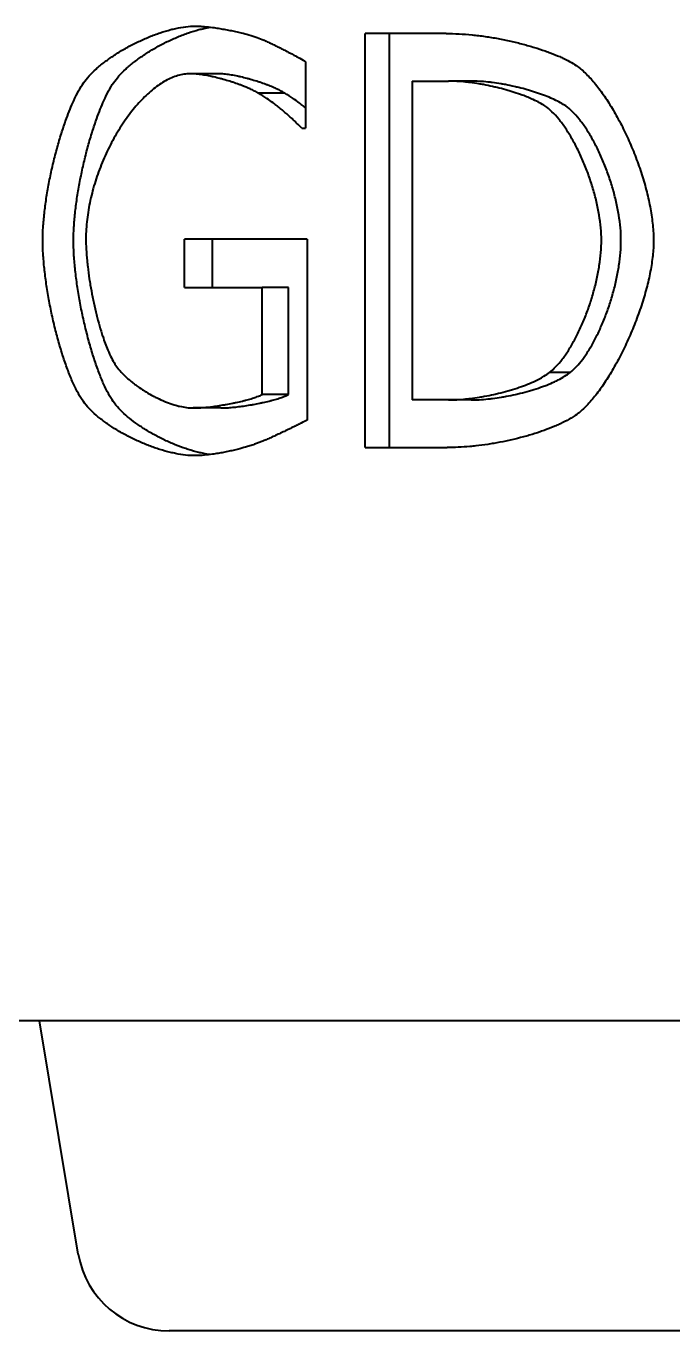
# Model space of a CAD drawing. Header units: millimetres. Extents: x 0 to 51860, y 0 to 5940.
# Drawn here: x 1362.1 to 1376.16, y 1703.01 to 1731.36 of the extents above; entities that cross this region are included whole.
import ezdxf

# ---------------------------------------------------------------- set-up
doc = ezdxf.new("R2010")
doc.units = ezdxf.units.MM
doc.header["$LTSCALE"] = 10
doc.layers.add('가시적인 것(ISO)', color=3, linetype='Continuous', lineweight=40)

msp = doc.modelspace()

# ---------------------------------------------------------------- linework, layer by layer
at = {"layer": '가시적인 것(ISO)'}
for p, q in [((1371.2319, 1731.2034), (1369.4706, 1731.2034)), ((1369.4706, 1722.2034), (1369.4706, 1731.2034)), ((1369.9992, 1722.2034), (1369.9992, 1731.2034)), ((1368.177, 1730.5907), (1368.177, 1729.1467)), ((1366.2678, 1730.3282), (1365.6634, 1730.3282)), ((1370.4934, 1730.1677), (1371.2826, 1730.1677)), ((1370.4934, 1730.1677), (1370.4934, 1723.239)), ((1371.7752, 1730.1677), (1371.2826, 1730.1677)), ((1367.7283, 1729.9052), (1367.1536, 1729.9052)), ((1368.092, 1729.1467), (1368.177, 1729.1467)), ((1368.2073, 1726.7326), (1365.5473, 1726.7326)), ((1365.5473, 1725.6823), (1365.5473, 1726.7326)), ((1366.154, 1725.6823), (1366.154, 1726.7326)), ((1368.2073, 1726.7326), (1368.2073, 1722.8014)), ((1365.5473, 1725.6823), (1367.2313, 1725.6823)), ((1367.8044, 1725.6823), (1367.2313, 1725.6823)), ((1367.2313, 1723.3557), (1367.2313, 1725.6823)), ((1367.8044, 1723.3557), (1367.8044, 1725.6823)), ((1373.9254, 1723.8371), (1373.4764, 1723.8371)), ((1367.8044, 1723.3557), (1367.2313, 1723.3557)), ((1366.3361, 1723.064), (1365.7332, 1723.064)), ((1371.2826, 1723.239), (1370.4934, 1723.239)), ((1371.7752, 1723.239), (1371.2826, 1723.239)), ((1369.4706, 1722.2034), (1371.2509, 1722.2034)), ((1426.3598, 1709.7463), (1351.5085, 1709.7463)), ((1363.2362, 1704.6775), (1362.3914, 1709.7463)), ((1393.0565, 1703.0063), (1365.209, 1703.0063))]:
    msp.add_line(p, q, dxfattribs=at)
msp.add_arc((1365.209, 1705.0063), 2, 189.46232, 270, dxfattribs=at)
for points, knots in [([(1363.3528, 1730.1313), (1363.3874, 1730.1805), (1363.4276, 1730.2301), (1363.4728, 1730.2796), (1363.518, 1730.3292), (1363.568, 1730.3786), (1363.6223, 1730.4277), (1363.6494, 1730.4522), (1363.6776, 1730.4766), (1363.7067, 1730.5009), (1363.765, 1730.5494), (1363.8272, 1730.5972), (1363.8924, 1730.644), (1363.9251, 1730.6674), (1363.9585, 1730.6906), (1363.9926, 1730.7134), (1364.0608, 1730.759), (1364.1317, 1730.8034), (1364.2047, 1730.8462), (1364.2412, 1730.8676), (1364.2782, 1730.8885), (1364.3157, 1730.909), (1364.3905, 1730.95), (1364.467, 1730.9892), (1364.5444, 1731.0261), (1364.5831, 1731.0445), (1364.6221, 1731.0624), (1364.6611, 1731.0797), (1364.7392, 1731.1142), (1364.8179, 1731.1463), (1364.8963, 1731.1756), (1364.9355, 1731.1902), (1364.9746, 1731.2041), (1365.0136, 1731.2172), (1365.0915, 1731.2435), (1365.1688, 1731.2668), (1365.2447, 1731.2865), (1365.2826, 1731.2964), (1365.3202, 1731.3054), (1365.3573, 1731.3136), (1365.4315, 1731.3298), (1365.5039, 1731.3424), (1365.5736, 1731.3509), (1365.6433, 1731.3594), (1365.7103, 1731.3638), (1365.7739, 1731.3638)], [0, 0, 0, 0, 0.0833333, 0.0833333, 0.0833333, 0.1666667, 0.1666667, 0.1666667, 0.2083333, 0.2083333, 0.2083333, 0.2916667, 0.2916667, 0.2916667, 0.3333333, 0.3333333, 0.3333333, 0.4166667, 0.4166667, 0.4166667, 0.4583333, 0.4583333, 0.4583333, 0.5416667, 0.5416667, 0.5416667, 0.5833333, 0.5833333, 0.5833333, 0.6666667, 0.6666667, 0.6666667, 0.7083333, 0.7083333, 0.7083333, 0.7916667, 0.7916667, 0.7916667, 0.8333333, 0.8333333, 0.8333333, 0.9166667, 0.9166667, 0.9166667, 1, 1, 1, 1]), ([(1364.0031, 1730.1313), (1364.037, 1730.1805), (1364.0765, 1730.2301), (1364.165, 1730.3292), (1364.2141, 1730.3786), (1364.2938, 1730.4522), (1364.3215, 1730.4766), (1364.4072, 1730.5494), (1364.4681, 1730.5972), (1364.564, 1730.6674), (1364.5967, 1730.6906), (1364.697, 1730.759), (1364.7666, 1730.8034), (1364.8739, 1730.8676), (1364.9102, 1730.8885), (1365.0202, 1730.95), (1365.0952, 1730.9892), (1365.209, 1731.0445), (1365.2471, 1731.0624), (1365.362, 1731.1142), (1365.4391, 1731.1463), (1365.5543, 1731.1902), (1365.5927, 1731.2041), (1365.7073, 1731.2435), (1365.783, 1731.2668), (1365.8946, 1731.2964), (1365.9314, 1731.3054), (1366.0146, 1731.324), (1366.0607, 1731.3329), (1366.1058, 1731.3403)], [0, 0, 0, 0, 0.08333333, 0.08333333, 0.16666667, 0.16666667, 0.20833333, 0.20833333, 0.29166667, 0.29166667, 0.33333333, 0.33333333, 0.41666667, 0.41666667, 0.45833333, 0.45833333, 0.54166667, 0.54166667, 0.58333333, 0.58333333, 0.66666667, 0.66666667, 0.70833333, 0.70833333, 0.79166667, 0.79166667, 0.83333333, 0.83333333, 0.88700651, 0.88700651, 0.88700651, 0.88700651]), ([(1365.7739, 1731.3638), (1365.8045, 1731.3638), (1365.8371, 1731.3629), (1365.8715, 1731.3612), (1365.9059, 1731.3594), (1365.942, 1731.3569), (1365.9794, 1731.3536), (1366.0356, 1731.3486), (1366.0948, 1731.342), (1366.1557, 1731.334), (1366.176, 1731.3313), (1366.1965, 1731.3285), (1366.2172, 1731.3255), (1366.2585, 1731.3195), (1366.3004, 1731.313), (1366.3425, 1731.306), (1366.3636, 1731.3025), (1366.3847, 1731.2989), (1366.4058, 1731.2951), (1366.448, 1731.2877), (1366.4903, 1731.2798), (1366.5321, 1731.2715), (1366.5531, 1731.2673), (1366.5739, 1731.2631), (1366.5946, 1731.2588), (1366.636, 1731.2501), (1366.6768, 1731.2412), (1366.7167, 1731.232), (1366.7366, 1731.2274), (1366.7563, 1731.2228), (1366.7757, 1731.2181), (1366.834, 1731.204), (1366.8896, 1731.1894), (1366.9413, 1731.1748), (1367.0102, 1731.1552), (1367.0721, 1731.1353), (1367.1238, 1731.1159)], [0, 0, 0, 0, 0.0833333, 0.0833333, 0.0833333, 0.1666667, 0.1666667, 0.1666667, 0.2916667, 0.2916667, 0.2916667, 0.3333333, 0.3333333, 0.3333333, 0.4166667, 0.4166667, 0.4166667, 0.4583333, 0.4583333, 0.4583333, 0.5416667, 0.5416667, 0.5416667, 0.5833333, 0.5833333, 0.5833333, 0.6666667, 0.6666667, 0.6666667, 0.7083333, 0.7083333, 0.7083333, 0.8333333, 0.8333333, 0.8333333, 1, 1, 1, 1]), ([(1367.1238, 1731.1159), (1367.1656, 1731.1013), (1367.2173, 1731.0802), (1367.2755, 1731.0547), (1367.29, 1731.0483), (1367.305, 1731.0416), (1367.3203, 1731.0347), (1367.3508, 1731.0209), (1367.3828, 1731.0061), (1367.4157, 1730.9906), (1367.4322, 1730.9828), (1367.4488, 1730.9749), (1367.4657, 1730.9668), (1367.4994, 1730.9505), (1367.5339, 1730.9337), (1367.5685, 1730.9166), (1367.5859, 1730.908), (1367.6033, 1730.8993), (1367.6207, 1730.8906), (1367.6555, 1730.8731), (1367.6904, 1730.8554), (1367.7248, 1730.8378), (1367.742, 1730.8289), (1367.7592, 1730.8201), (1367.7761, 1730.8113), (1367.81, 1730.7937), (1367.8432, 1730.7763), (1367.8753, 1730.7593), (1367.8914, 1730.7508), (1367.9071, 1730.7424), (1367.9226, 1730.7341), (1367.9689, 1730.7093), (1368.0121, 1730.6857), (1368.0508, 1730.6641), (1368.1023, 1730.6353), (1368.1456, 1730.6102), (1368.177, 1730.5907)], [0, 0, 0, 0, 0.1666667, 0.1666667, 0.1666667, 0.2083333, 0.2083333, 0.2083333, 0.2916667, 0.2916667, 0.2916667, 0.3333333, 0.3333333, 0.3333333, 0.4166667, 0.4166667, 0.4166667, 0.4583333, 0.4583333, 0.4583333, 0.5416667, 0.5416667, 0.5416667, 0.5833333, 0.5833333, 0.5833333, 0.6666667, 0.6666667, 0.6666667, 0.7083333, 0.7083333, 0.7083333, 0.8333333, 0.8333333, 0.8333333, 1, 1, 1, 1]), ([(1371.2319, 1731.2034), (1371.3239, 1731.2034), (1371.417, 1731.2008), (1371.5109, 1731.1957), (1371.6048, 1731.1907), (1371.6993, 1731.1833), (1371.794, 1731.1737), (1371.8413, 1731.169), (1371.8886, 1731.1636), (1371.9359, 1731.1578), (1372.0306, 1731.1462), (1372.125, 1731.1325), (1372.2187, 1731.1171), (1372.2655, 1731.1094), (1372.3122, 1731.1012), (1372.3586, 1731.0926), (1372.4514, 1731.0755), (1372.5432, 1731.0567), (1372.6333, 1731.0365), (1372.6784, 1731.0263), (1372.7231, 1731.0159), (1372.7672, 1731.0051), (1372.8556, 1730.9835), (1372.9421, 1730.9607), (1373.0261, 1730.9368), (1373.0681, 1730.9248), (1373.1094, 1730.9126), (1373.1501, 1730.9002), (1373.2314, 1730.8753), (1373.3099, 1730.8495), (1373.385, 1730.823), (1373.4226, 1730.8098), (1373.4593, 1730.7964), (1373.495, 1730.7829), (1373.5666, 1730.7558), (1373.6345, 1730.7281), (1373.698, 1730.7002), (1373.7298, 1730.6862), (1373.7605, 1730.6722), (1373.79, 1730.6581), (1373.8491, 1730.6299), (1373.9036, 1730.6015), (1373.9529, 1730.5732), (1374.0022, 1730.5449), (1374.0463, 1730.5166), (1374.0846, 1730.4886)], [0, 0, 0, 0, 0.0833333, 0.0833333, 0.0833333, 0.1666667, 0.1666667, 0.1666667, 0.2083333, 0.2083333, 0.2083333, 0.2916667, 0.2916667, 0.2916667, 0.3333333, 0.3333333, 0.3333333, 0.4166667, 0.4166667, 0.4166667, 0.4583333, 0.4583333, 0.4583333, 0.5416667, 0.5416667, 0.5416667, 0.5833333, 0.5833333, 0.5833333, 0.6666667, 0.6666667, 0.6666667, 0.7083333, 0.7083333, 0.7083333, 0.7916667, 0.7916667, 0.7916667, 0.8333333, 0.8333333, 0.8333333, 0.9166667, 0.9166667, 0.9166667, 1, 1, 1, 1]), ([(1374.0846, 1730.4886), (1374.1496, 1730.4406), (1374.2153, 1730.3834), (1374.281, 1730.318), (1374.3468, 1730.2527), (1374.4126, 1730.1793), (1374.478, 1730.0988), (1374.5106, 1730.0586), (1374.5432, 1730.0166), (1374.5756, 1729.973), (1374.6403, 1729.8859), (1374.7043, 1729.7923), (1374.767, 1729.6933), (1374.7983, 1729.6438), (1374.8293, 1729.593), (1374.8599, 1729.541), (1374.9212, 1729.437), (1374.9808, 1729.3283), (1375.0384, 1729.2158), (1375.0671, 1729.1596), (1375.0953, 1729.1025), (1375.123, 1729.0445), (1375.1782, 1728.9287), (1375.231, 1728.8098), (1375.2809, 1728.6888), (1375.3058, 1728.6283), (1375.33, 1728.5674), (1375.3533, 1728.506), (1375.4, 1728.3834), (1375.4435, 1728.2592), (1375.4831, 1728.1348), (1375.5029, 1728.0725), (1375.5218, 1728.0102), (1375.5396, 1727.948), (1375.5753, 1727.8234), (1375.6068, 1727.6991), (1375.6337, 1727.5762), (1375.6471, 1727.5147), (1375.6594, 1727.4535), (1375.6704, 1727.3928), (1375.6925, 1727.2715), (1375.7096, 1727.152), (1375.7211, 1727.0355), (1375.7327, 1726.919), (1375.7388, 1726.8055), (1375.7388, 1726.6961)], [0, 0, 0, 0, 0.0833333, 0.0833333, 0.0833333, 0.1666667, 0.1666667, 0.1666667, 0.2083333, 0.2083333, 0.2083333, 0.2916667, 0.2916667, 0.2916667, 0.3333333, 0.3333333, 0.3333333, 0.4166667, 0.4166667, 0.4166667, 0.4583333, 0.4583333, 0.4583333, 0.5416667, 0.5416667, 0.5416667, 0.5833333, 0.5833333, 0.5833333, 0.6666667, 0.6666667, 0.6666667, 0.7083333, 0.7083333, 0.7083333, 0.7916667, 0.7916667, 0.7916667, 0.8333333, 0.8333333, 0.8333333, 0.9166667, 0.9166667, 0.9166667, 1, 1, 1, 1]), ([(1362.4643, 1726.7107), (1362.4643, 1726.8012), (1362.4707, 1726.9912), (1362.493, 1727.2456), (1362.5251, 1727.5089), (1362.5582, 1727.7253), (1362.6078, 1727.999), (1362.6537, 1728.2191), (1362.7177, 1728.4918), (1362.7738, 1728.7065), (1362.8492, 1728.9669), (1362.9131, 1729.1672), (1363.0133, 1729.4512), (1363.1534, 1729.7966), (1363.2807, 1730.0292), (1363.3528, 1730.1313)], [0, 0, 0, 0, 0.0833333, 0.1666667, 0.2083333, 0.2916667, 0.3333333, 0.4166667, 0.4583333, 0.5416667, 0.5833333, 0.6666667, 0.7083333, 0.8333333, 1, 1, 1, 1]), ([(1363.1323, 1726.7107), (1363.1323, 1726.8012), (1363.1354, 1726.8962), (1363.1414, 1726.9946), (1363.1473, 1727.0929), (1363.1561, 1727.1947), (1363.1674, 1727.2988), (1363.173, 1727.3509), (1363.1793, 1727.4036), (1363.1862, 1727.4567), (1363.2, 1727.563), (1363.2162, 1727.6712), (1363.2346, 1727.7802), (1363.2438, 1727.8348), (1363.2535, 1727.8895), (1363.2638, 1727.9443), (1363.2842, 1728.054), (1363.3067, 1728.164), (1363.3309, 1728.2735), (1363.343, 1728.3282), (1363.3556, 1728.3827), (1363.3685, 1728.437), (1363.3944, 1728.5455), (1363.4219, 1728.6528), (1363.4508, 1728.7581), (1363.4652, 1728.8107), (1363.48, 1728.8628), (1363.495, 1728.9142), (1363.5252, 1729.017), (1363.5565, 1729.1171), (1363.5888, 1729.2136), (1363.6049, 1729.2619), (1363.6213, 1729.3092), (1363.6378, 1729.3555), (1363.6875, 1729.4944), (1363.739, 1729.6239), (1363.7914, 1729.7406), (1363.8612, 1729.8963), (1363.9325, 1730.0292), (1364.0031, 1730.1313)], [0, 0, 0, 0, 0.0833333, 0.0833333, 0.0833333, 0.1666667, 0.1666667, 0.1666667, 0.2083333, 0.2083333, 0.2083333, 0.2916667, 0.2916667, 0.2916667, 0.3333333, 0.3333333, 0.3333333, 0.4166667, 0.4166667, 0.4166667, 0.4583333, 0.4583333, 0.4583333, 0.5416667, 0.5416667, 0.5416667, 0.5833333, 0.5833333, 0.5833333, 0.6666667, 0.6666667, 0.6666667, 0.7083333, 0.7083333, 0.7083333, 0.8333333, 0.8333333, 0.8333333, 1, 1, 1, 1]), ([(1365.6634, 1730.3282), (1365.6203, 1730.3282), (1365.5768, 1730.3248), (1365.5331, 1730.3182), (1365.4894, 1730.3115), (1365.4454, 1730.3017), (1365.4013, 1730.2888), (1365.313, 1730.263), (1365.2242, 1730.2249), (1365.1356, 1730.1759), (1365.0914, 1730.1514), (1365.0472, 1730.1241), (1365.0032, 1730.0943), (1364.9151, 1730.0347), (1364.8278, 1729.9648), (1364.7421, 1729.886), (1364.6993, 1729.8466), (1364.6568, 1729.8049), (1364.6149, 1729.7612), (1364.531, 1729.6737), (1364.4491, 1729.578), (1364.37, 1729.4753), (1364.3305, 1729.4239), (1364.2917, 1729.3708), (1364.2537, 1729.3162), (1364.1776, 1729.2068), (1364.1049, 1729.0912), (1364.0361, 1728.9705), (1364.0018, 1728.9102), (1363.9684, 1728.8486), (1363.9362, 1728.786), (1363.8717, 1728.6607), (1363.8117, 1728.531), (1363.757, 1728.3984), (1363.7296, 1728.3321), (1363.7035, 1728.265), (1363.6789, 1728.1974), (1363.6296, 1728.0621), (1363.5859, 1727.9244), (1363.5486, 1727.7857), (1363.53, 1727.7164), (1363.513, 1727.6468), (1363.4977, 1727.5771), (1363.4671, 1727.4378), (1363.4434, 1727.298), (1363.4272, 1727.1593), (1363.4111, 1727.0205), (1363.4027, 1726.8827), (1363.4027, 1726.7471)], [0, 0, 0, 0, 0.0416667, 0.0416667, 0.0416667, 0.0833333, 0.0833333, 0.0833333, 0.1666667, 0.1666667, 0.1666667, 0.2083333, 0.2083333, 0.2083333, 0.2916667, 0.2916667, 0.2916667, 0.3333333, 0.3333333, 0.3333333, 0.4166667, 0.4166667, 0.4166667, 0.4583333, 0.4583333, 0.4583333, 0.5416667, 0.5416667, 0.5416667, 0.5833333, 0.5833333, 0.5833333, 0.6666667, 0.6666667, 0.6666667, 0.7083333, 0.7083333, 0.7083333, 0.7916667, 0.7916667, 0.7916667, 0.8333333, 0.8333333, 0.8333333, 0.9166667, 0.9166667, 0.9166667, 1, 1, 1, 1]), ([(1367.1536, 1729.9052), (1367.1288, 1729.9204), (1367.1006, 1729.936), (1367.0697, 1729.9518), (1367.0388, 1729.9676), (1367.0051, 1729.9837), (1366.9691, 1729.9998), (1366.9151, 1730.024), (1366.8559, 1730.0483), (1366.7931, 1730.0722), (1366.7722, 1730.0801), (1366.7509, 1730.088), (1366.7292, 1730.0959), (1366.6859, 1730.1115), (1366.6412, 1730.1269), (1366.5956, 1730.1418), (1366.5728, 1730.1493), (1366.5498, 1730.1566), (1366.5266, 1730.1639), (1366.4802, 1730.1783), (1366.4331, 1730.1921), (1366.3859, 1730.2053), (1366.3623, 1730.2119), (1366.3386, 1730.2183), (1366.315, 1730.2245), (1366.2676, 1730.2368), (1366.2203, 1730.2484), (1366.1735, 1730.259), (1366.1501, 1730.2643), (1366.1268, 1730.2694), (1366.1037, 1730.2742), (1366.0575, 1730.2838), (1366.0119, 1730.2923), (1365.9676, 1730.2995), (1365.9454, 1730.3032), (1365.9235, 1730.3065), (1365.9019, 1730.3095), (1365.8588, 1730.3155), (1365.8171, 1730.3202), (1365.7772, 1730.3233), (1365.7373, 1730.3265), (1365.6992, 1730.3282), (1365.6634, 1730.3282)], [0, 0, 0, 0, 0.0833333, 0.0833333, 0.0833333, 0.1666667, 0.1666667, 0.1666667, 0.2916667, 0.2916667, 0.2916667, 0.3333333, 0.3333333, 0.3333333, 0.4166667, 0.4166667, 0.4166667, 0.4583333, 0.4583333, 0.4583333, 0.5416667, 0.5416667, 0.5416667, 0.5833333, 0.5833333, 0.5833333, 0.6666667, 0.6666667, 0.6666667, 0.7083333, 0.7083333, 0.7083333, 0.7916667, 0.7916667, 0.7916667, 0.8333333, 0.8333333, 0.8333333, 0.9166667, 0.9166667, 0.9166667, 1, 1, 1, 1]), ([(1367.7283, 1729.9052), (1367.704, 1729.9204), (1367.6764, 1729.936), (1367.6158, 1729.9676), (1367.5828, 1729.9837), (1367.5299, 1730.0079), (1367.5117, 1730.0159), (1367.4555, 1730.0402), (1367.4161, 1730.0563), (1367.3545, 1730.0801), (1367.3336, 1730.088), (1367.2699, 1730.1115), (1367.2261, 1730.1269), (1367.159, 1730.1493), (1367.1365, 1730.1566), (1367.0683, 1730.1783), (1367.0222, 1730.1921), (1366.9527, 1730.2119), (1366.9295, 1730.2183), (1366.86, 1730.2368), (1366.8136, 1730.2484), (1366.7448, 1730.2643), (1366.7219, 1730.2694), (1366.654, 1730.2838), (1366.6094, 1730.2923), (1366.5441, 1730.3032), (1366.5227, 1730.3065), (1366.4593, 1730.3155), (1366.4184, 1730.3202), (1366.3402, 1730.3265), (1366.3029, 1730.3282), (1366.2678, 1730.3282)], [0, 0, 0, 0, 0.0833333, 0.0833333, 0.1666667, 0.1666667, 0.2083333, 0.2083333, 0.2916667, 0.2916667, 0.3333333, 0.3333333, 0.4166667, 0.4166667, 0.4583333, 0.4583333, 0.5416667, 0.5416667, 0.5833333, 0.5833333, 0.6666667, 0.6666667, 0.7083333, 0.7083333, 0.7916667, 0.7916667, 0.8333333, 0.8333333, 0.9166667, 0.9166667, 1, 1, 1, 1]), ([(1373.3787, 1729.628), (1373.3429, 1729.6517), (1373.3034, 1729.6752), (1373.2606, 1729.6984), (1373.2178, 1729.7216), (1373.1717, 1729.7444), (1373.1229, 1729.7668), (1373.0496, 1729.8003), (1372.9701, 1729.8328), (1372.8858, 1729.8639), (1372.8577, 1729.8742), (1372.8291, 1729.8844), (1372.8001, 1729.8944), (1372.7419, 1729.9144), (1372.6819, 1729.9336), (1372.6205, 1729.952), (1372.5898, 1729.9612), (1372.5588, 1729.9702), (1372.5275, 1729.979), (1372.4648, 1729.9965), (1372.401, 1730.0131), (1372.3364, 1730.0286), (1372.3042, 1730.0364), (1372.2717, 1730.0439), (1372.2391, 1730.0511), (1372.174, 1730.0656), (1372.1084, 1730.0789), (1372.0428, 1730.091), (1372.01, 1730.0971), (1371.9772, 1730.1028), (1371.9444, 1730.1082), (1371.8789, 1730.119), (1371.8135, 1730.1285), (1371.7488, 1730.1365), (1371.7165, 1730.1406), (1371.6843, 1730.1442), (1371.6523, 1730.1475), (1371.5884, 1730.1541), (1371.5253, 1730.1591), (1371.4636, 1730.1625), (1371.4018, 1730.166), (1371.3413, 1730.1677), (1371.2826, 1730.1677)], [0, 0, 0, 0, 0.0833333, 0.0833333, 0.0833333, 0.1666667, 0.1666667, 0.1666667, 0.2916667, 0.2916667, 0.2916667, 0.3333333, 0.3333333, 0.3333333, 0.4166667, 0.4166667, 0.4166667, 0.4583333, 0.4583333, 0.4583333, 0.5416667, 0.5416667, 0.5416667, 0.5833333, 0.5833333, 0.5833333, 0.6666667, 0.6666667, 0.6666667, 0.7083333, 0.7083333, 0.7083333, 0.7916667, 0.7916667, 0.7916667, 0.8333333, 0.8333333, 0.8333333, 0.9166667, 0.9166667, 0.9166667, 1, 1, 1, 1]), ([(1373.8296, 1729.628), (1373.7945, 1729.6517), (1373.717, 1729.6987), (1373.6042, 1729.7558), (1373.4811, 1729.8112), (1373.3751, 1729.8538), (1373.2349, 1729.9047), (1373.1173, 1729.9432), (1372.9651, 1729.9882), (1372.84, 1730.0214), (1372.681, 1730.0589), (1372.5524, 1730.0856), (1372.3916, 1730.1143), (1372.2635, 1730.1332), (1372.1058, 1730.1515), (1371.9513, 1730.1642), (1371.8328, 1730.1677), (1371.7752, 1730.1677)], [0, 0, 0, 0, 0.0833333, 0.1666667, 0.2083333, 0.2916667, 0.3333333, 0.4166667, 0.4583333, 0.5416667, 0.5833333, 0.6666667, 0.7083333, 0.7916667, 0.8333333, 0.9166667, 1, 1, 1, 1]), ([(1368.092, 1729.1467), (1368.0607, 1729.1795), (1368.0237, 1729.2168), (1367.9821, 1729.257), (1367.9717, 1729.2671), (1367.961, 1729.2774), (1367.9501, 1729.2878), (1367.9281, 1729.3086), (1367.9052, 1729.3301), (1367.8812, 1729.3521), (1367.8693, 1729.3631), (1367.8571, 1729.3742), (1367.8447, 1729.3854), (1367.8198, 1729.4079), (1367.7942, 1729.4307), (1367.7677, 1729.4537), (1367.7545, 1729.4652), (1367.7412, 1729.4768), (1367.7276, 1729.4883), (1367.7005, 1729.5115), (1367.6727, 1729.5348), (1367.6445, 1729.558), (1367.6303, 1729.5697), (1367.616, 1729.5813), (1367.6017, 1729.5928), (1367.5729, 1729.6159), (1367.5437, 1729.6389), (1367.5142, 1729.6615), (1367.4994, 1729.6728), (1367.4846, 1729.6841), (1367.4697, 1729.6952), (1367.425, 1729.7285), (1367.3797, 1729.7609), (1367.3344, 1729.7917), (1367.2739, 1729.8328), (1367.2133, 1729.8711), (1367.1536, 1729.9052)], [0, 0, 0, 0, 0.1666667, 0.1666667, 0.1666667, 0.2083333, 0.2083333, 0.2083333, 0.2916667, 0.2916667, 0.2916667, 0.3333333, 0.3333333, 0.3333333, 0.4166667, 0.4166667, 0.4166667, 0.4583333, 0.4583333, 0.4583333, 0.5416667, 0.5416667, 0.5416667, 0.5833333, 0.5833333, 0.5833333, 0.6666667, 0.6666667, 0.6666667, 0.7083333, 0.7083333, 0.7083333, 0.8333333, 0.8333333, 0.8333333, 1, 1, 1, 1]), ([(1368.177, 1729.585), (1368.1738, 1729.5876), (1368.1706, 1729.5902), (1368.1675, 1729.5928), (1368.1393, 1729.6159), (1368.1106, 1729.6389), (1368.0817, 1729.6615), (1368.0672, 1729.6728), (1368.0527, 1729.6841), (1368.0381, 1729.6952), (1367.9943, 1729.7285), (1367.9499, 1729.7609), (1367.9055, 1729.7917), (1367.8462, 1729.8328), (1367.7868, 1729.8711), (1367.7283, 1729.9052)], [0.57396311, 0.57396311, 0.57396311, 0.57396311, 0.58333333, 0.58333333, 0.58333333, 0.66666667, 0.66666667, 0.66666667, 0.70833333, 0.70833333, 0.70833333, 0.83333333, 0.83333333, 0.83333333, 1, 1, 1, 1]), ([(1374.6043, 1726.7107), (1374.6043, 1726.797), (1374.6, 1726.8863), (1374.5917, 1726.9777), (1374.5835, 1727.0691), (1374.5713, 1727.1627), (1374.5555, 1727.2575), (1374.5476, 1727.3049), (1374.5389, 1727.3527), (1374.5292, 1727.4006), (1374.51, 1727.4965), (1374.4873, 1727.5932), (1374.4617, 1727.69), (1374.4489, 1727.7383), (1374.4353, 1727.7867), (1374.421, 1727.8349), (1374.3924, 1727.9314), (1374.3609, 1728.0275), (1374.327, 1728.1223), (1374.3101, 1728.1697), (1374.2925, 1728.2167), (1374.2744, 1728.2633), (1374.2381, 1728.3566), (1374.1996, 1728.4481), (1374.1591, 1728.5371), (1374.1389, 1728.5816), (1374.1182, 1728.6254), (1374.097, 1728.6685), (1374.0547, 1728.7546), (1374.0107, 1728.8378), (1373.9653, 1728.9171), (1373.9426, 1728.9567), (1373.9196, 1728.9954), (1373.8963, 1729.033), (1373.8496, 1729.1082), (1373.8018, 1729.1791), (1373.7532, 1729.2448), (1373.7288, 1729.2777), (1373.7043, 1729.3093), (1373.6796, 1729.3395), (1373.6303, 1729.3999), (1373.5803, 1729.4547), (1373.53, 1729.5031), (1373.4797, 1729.5514), (1373.4292, 1729.5934), (1373.3787, 1729.628)], [0, 0, 0, 0, 0.0833333, 0.0833333, 0.0833333, 0.1666667, 0.1666667, 0.1666667, 0.2083333, 0.2083333, 0.2083333, 0.2916667, 0.2916667, 0.2916667, 0.3333333, 0.3333333, 0.3333333, 0.4166667, 0.4166667, 0.4166667, 0.4583333, 0.4583333, 0.4583333, 0.5416667, 0.5416667, 0.5416667, 0.5833333, 0.5833333, 0.5833333, 0.6666667, 0.6666667, 0.6666667, 0.7083333, 0.7083333, 0.7083333, 0.7916667, 0.7916667, 0.7916667, 0.8333333, 0.8333333, 0.8333333, 0.9166667, 0.9166667, 0.9166667, 1, 1, 1, 1]), ([(1375.0308, 1726.7107), (1375.0308, 1726.797), (1375.0223, 1726.9756), (1374.9925, 1727.2095), (1374.9495, 1727.4481), (1374.9051, 1727.6416), (1374.8385, 1727.8834), (1374.7769, 1728.0755), (1374.6908, 1728.3108), (1374.6152, 1728.4939), (1374.5137, 1728.713), (1374.4274, 1728.8793), (1374.3146, 1729.0727), (1374.2208, 1729.2145), (1374.1006, 1729.3725), (1373.9781, 1729.5095), (1373.8791, 1729.5934), (1373.8296, 1729.628)], [0, 0, 0, 0, 0.0833333, 0.1666667, 0.2083333, 0.2916667, 0.3333333, 0.4166667, 0.4583333, 0.5416667, 0.5833333, 0.6666667, 0.7083333, 0.7916667, 0.8333333, 0.9166667, 1, 1, 1, 1]), ([(1363.3472, 1723.2026), (1363.3112, 1723.2524), (1363.2751, 1723.3104), (1363.239, 1723.3754), (1363.203, 1723.4404), (1363.1671, 1723.5125), (1363.1317, 1723.5906), (1363.1139, 1723.6296), (1363.0963, 1723.6702), (1363.0788, 1723.7121), (1363.0438, 1723.796), (1363.0093, 1723.8855), (1362.9757, 1723.9793), (1362.9589, 1724.0263), (1362.9423, 1724.0744), (1362.926, 1724.1234), (1362.8933, 1724.2216), (1362.8615, 1724.3236), (1362.831, 1724.4287), (1362.8157, 1724.4812), (1362.8008, 1724.5344), (1362.7862, 1724.5883), (1362.757, 1724.696), (1362.7291, 1724.8061), (1362.7029, 1724.9176), (1362.6898, 1724.9733), (1362.6771, 1725.0294), (1362.6649, 1725.0857), (1362.6404, 1725.1984), (1362.6177, 1725.3118), (1362.597, 1725.4252), (1362.5867, 1725.4818), (1362.5769, 1725.5384), (1362.5676, 1725.5949), (1362.549, 1725.7078), (1362.5326, 1725.82), (1362.5187, 1725.9305), (1362.5117, 1725.9857), (1362.5054, 1726.0405), (1362.4997, 1726.0948), (1362.4883, 1726.2033), (1362.4794, 1726.3095), (1362.4734, 1726.4125), (1362.4675, 1726.5155), (1362.4643, 1726.6153), (1362.4643, 1726.7107)], [0, 0, 0, 0, 0.0833333, 0.0833333, 0.0833333, 0.1666667, 0.1666667, 0.1666667, 0.2083333, 0.2083333, 0.2083333, 0.2916667, 0.2916667, 0.2916667, 0.3333333, 0.3333333, 0.3333333, 0.4166667, 0.4166667, 0.4166667, 0.4583333, 0.4583333, 0.4583333, 0.5416667, 0.5416667, 0.5416667, 0.5833333, 0.5833333, 0.5833333, 0.6666667, 0.6666667, 0.6666667, 0.7083333, 0.7083333, 0.7083333, 0.7916667, 0.7916667, 0.7916667, 0.8333333, 0.8333333, 0.8333333, 0.9166667, 0.9166667, 0.9166667, 1, 1, 1, 1]), ([(1363.9977, 1723.2026), (1363.9624, 1723.2524), (1363.9269, 1723.3104), (1363.8916, 1723.3754), (1363.8563, 1723.4404), (1363.8211, 1723.5125), (1363.7864, 1723.5906), (1363.769, 1723.6296), (1363.7517, 1723.6702), (1363.7346, 1723.7121), (1363.7003, 1723.796), (1363.6665, 1723.8855), (1363.6336, 1723.9793), (1363.6171, 1724.0263), (1363.6008, 1724.0744), (1363.5848, 1724.1234), (1363.5527, 1724.2216), (1363.5216, 1724.3236), (1363.4917, 1724.4287), (1363.4767, 1724.4812), (1363.4621, 1724.5344), (1363.4478, 1724.5883), (1363.4191, 1724.696), (1363.3918, 1724.8061), (1363.3662, 1724.9176), (1363.3533, 1724.9733), (1363.3409, 1725.0294), (1363.3289, 1725.0857), (1363.3049, 1725.1984), (1363.2826, 1725.3118), (1363.2624, 1725.4252), (1363.2522, 1725.4818), (1363.2426, 1725.5384), (1363.2335, 1725.5949), (1363.2153, 1725.7078), (1363.1993, 1725.82), (1363.1856, 1725.9305), (1363.1788, 1725.9857), (1363.1726, 1726.0405), (1363.167, 1726.0948), (1363.1558, 1726.2033), (1363.1471, 1726.3095), (1363.1413, 1726.4125), (1363.1354, 1726.5155), (1363.1323, 1726.6153), (1363.1323, 1726.7107)], [0, 0, 0, 0, 0.0833333, 0.0833333, 0.0833333, 0.1666667, 0.1666667, 0.1666667, 0.2083333, 0.2083333, 0.2083333, 0.2916667, 0.2916667, 0.2916667, 0.3333333, 0.3333333, 0.3333333, 0.4166667, 0.4166667, 0.4166667, 0.4583333, 0.4583333, 0.4583333, 0.5416667, 0.5416667, 0.5416667, 0.5833333, 0.5833333, 0.5833333, 0.6666667, 0.6666667, 0.6666667, 0.7083333, 0.7083333, 0.7083333, 0.7916667, 0.7916667, 0.7916667, 0.8333333, 0.8333333, 0.8333333, 0.9166667, 0.9166667, 0.9166667, 1, 1, 1, 1]), ([(1363.4027, 1726.7471), (1363.4027, 1726.6718), (1363.4071, 1726.5148), (1363.4229, 1726.3067), (1363.4456, 1726.0927), (1363.469, 1725.9178), (1363.5041, 1725.6977), (1363.5366, 1725.5215), (1363.5819, 1725.3041), (1363.6217, 1725.1335), (1363.6751, 1724.9275), (1363.7205, 1724.7695), (1363.7917, 1724.5464), (1363.8914, 1724.2766), (1363.9822, 1724.0972), (1364.0338, 1724.0194)], [0, 0, 0, 0, 0.0833333, 0.1666667, 0.2083333, 0.2916667, 0.3333333, 0.4166667, 0.4583333, 0.5416667, 0.5833333, 0.6666667, 0.7083333, 0.8333333, 1, 1, 1, 1]), ([(1373.4764, 1723.8371), (1373.5231, 1723.8723), (1373.5699, 1723.9144), (1373.6163, 1723.9624), (1373.6628, 1724.0105), (1373.709, 1724.0646), (1373.7545, 1724.1239), (1373.7773, 1724.1536), (1373.7999, 1724.1845), (1373.8223, 1724.2167), (1373.8672, 1724.2811), (1373.9112, 1724.3504), (1373.9542, 1724.4237), (1373.9757, 1724.4604), (1373.9969, 1724.4981), (1374.0178, 1724.5367), (1374.0595, 1724.614), (1374.1, 1724.6949), (1374.1389, 1724.7789), (1374.1583, 1724.8208), (1374.1774, 1724.8635), (1374.196, 1724.9068), (1374.2331, 1724.9935), (1374.2686, 1725.0827), (1374.3019, 1725.1738), (1374.3185, 1725.2193), (1374.3346, 1725.2652), (1374.3502, 1725.3116), (1374.3813, 1725.4042), (1374.4101, 1725.4982), (1374.4363, 1725.5929), (1374.4494, 1725.6402), (1374.4619, 1725.6877), (1374.4737, 1725.7353), (1374.4972, 1725.8304), (1374.5179, 1725.9258), (1374.5356, 1726.0207), (1374.5444, 1726.0681), (1374.5524, 1726.1154), (1374.5596, 1726.1625), (1374.5741, 1726.2567), (1374.5852, 1726.35), (1374.5928, 1726.4416), (1374.6003, 1726.5332), (1374.6043, 1726.6232), (1374.6043, 1726.7107)], [0, 0, 0, 0, 0.0833333, 0.0833333, 0.0833333, 0.1666667, 0.1666667, 0.1666667, 0.2083333, 0.2083333, 0.2083333, 0.2916667, 0.2916667, 0.2916667, 0.3333333, 0.3333333, 0.3333333, 0.4166667, 0.4166667, 0.4166667, 0.4583333, 0.4583333, 0.4583333, 0.5416667, 0.5416667, 0.5416667, 0.5833333, 0.5833333, 0.5833333, 0.6666667, 0.6666667, 0.6666667, 0.7083333, 0.7083333, 0.7083333, 0.7916667, 0.7916667, 0.7916667, 0.8333333, 0.8333333, 0.8333333, 0.9166667, 0.9166667, 0.9166667, 1, 1, 1, 1]), ([(1373.9254, 1723.8371), (1373.9712, 1723.8723), (1374.0628, 1723.9564), (1374.1759, 1724.0916), (1374.2867, 1724.2465), (1374.3731, 1724.385), (1374.477, 1724.5735), (1374.5564, 1724.7354), (1374.6497, 1724.9489), (1374.7191, 1725.1274), (1374.7981, 1725.3572), (1374.8546, 1725.5452), (1374.9157, 1725.7827), (1374.9563, 1725.9735), (1374.9957, 1726.2101), (1375.0231, 1726.4433), (1375.0308, 1726.6232), (1375.0308, 1726.7107)], [0, 0, 0, 0, 0.0833333, 0.1666667, 0.2083333, 0.2916667, 0.3333333, 0.4166667, 0.4583333, 0.5416667, 0.5833333, 0.6666667, 0.7083333, 0.7916667, 0.8333333, 0.9166667, 1, 1, 1, 1]), ([(1375.7388, 1726.6961), (1375.7388, 1726.5934), (1375.7325, 1726.4854), (1375.7204, 1726.3736), (1375.7083, 1726.2617), (1375.6905, 1726.1458), (1375.6676, 1726.0273), (1375.6561, 1725.968), (1375.6434, 1725.9081), (1375.6294, 1725.8476), (1375.6016, 1725.7267), (1375.5689, 1725.6038), (1375.5321, 1725.48), (1375.5136, 1725.4181), (1375.4942, 1725.356), (1375.4738, 1725.2939), (1375.4329, 1725.1696), (1375.3882, 1725.0452), (1375.3402, 1724.9219), (1375.3163, 1724.8602), (1375.2915, 1724.7988), (1375.266, 1724.7378), (1375.215, 1724.6159), (1375.161, 1724.4957), (1375.1048, 1724.3785), (1375.0767, 1724.3199), (1375.048, 1724.262), (1375.0188, 1724.2051), (1374.9605, 1724.0912), (1374.9001, 1723.9809), (1374.8384, 1723.8755), (1374.8075, 1723.8227), (1374.7763, 1723.7713), (1374.7449, 1723.7211), (1374.6819, 1723.6209), (1374.6179, 1723.5262), (1374.5535, 1723.4383), (1374.5213, 1723.3943), (1374.489, 1723.352), (1374.4566, 1723.3116), (1374.3919, 1723.2308), (1374.327, 1723.1573), (1374.2626, 1723.0925), (1374.1982, 1723.0277), (1374.1343, 1722.9716), (1374.0714, 1722.9254)], [0, 0, 0, 0, 0.0833333, 0.0833333, 0.0833333, 0.1666667, 0.1666667, 0.1666667, 0.2083333, 0.2083333, 0.2083333, 0.2916667, 0.2916667, 0.2916667, 0.3333333, 0.3333333, 0.3333333, 0.4166667, 0.4166667, 0.4166667, 0.4583333, 0.4583333, 0.4583333, 0.5416667, 0.5416667, 0.5416667, 0.5833333, 0.5833333, 0.5833333, 0.6666667, 0.6666667, 0.6666667, 0.7083333, 0.7083333, 0.7083333, 0.7916667, 0.7916667, 0.7916667, 0.8333333, 0.8333333, 0.8333333, 0.9166667, 0.9166667, 0.9166667, 1, 1, 1, 1]), ([(1364.0338, 1724.0194), (1364.0586, 1723.9805), (1364.0873, 1723.9415), (1364.1192, 1723.9026), (1364.1512, 1723.8637), (1364.1865, 1723.8249), (1364.2247, 1723.7866), (1364.2819, 1723.7291), (1364.3455, 1723.6726), (1364.414, 1723.6181), (1364.4368, 1723.5999), (1364.4601, 1723.582), (1364.4839, 1723.5643), (1364.5315, 1723.5289), (1364.581, 1723.4945), (1364.632, 1723.4615), (1364.6574, 1723.445), (1364.6832, 1723.4288), (1364.7093, 1723.413), (1364.7615, 1723.3813), (1364.8148, 1723.3512), (1364.8687, 1723.3228), (1364.8957, 1723.3086), (1364.9229, 1723.2949), (1364.9501, 1723.2816), (1365.0046, 1723.255), (1365.0595, 1723.2304), (1365.1143, 1723.208), (1365.1417, 1723.1968), (1365.169, 1723.1861), (1365.1963, 1723.176), (1365.2508, 1723.1559), (1365.305, 1723.1381), (1365.3583, 1723.123), (1365.3849, 1723.1155), (1365.4114, 1723.1086), (1365.4375, 1723.1024), (1365.4898, 1723.09), (1365.5409, 1723.0804), (1365.5904, 1723.0739), (1365.6398, 1723.0674), (1365.6876, 1723.064), (1365.7332, 1723.064)], [0, 0, 0, 0, 0.0833333, 0.0833333, 0.0833333, 0.1666667, 0.1666667, 0.1666667, 0.2916667, 0.2916667, 0.2916667, 0.3333333, 0.3333333, 0.3333333, 0.4166667, 0.4166667, 0.4166667, 0.4583333, 0.4583333, 0.4583333, 0.5416667, 0.5416667, 0.5416667, 0.5833333, 0.5833333, 0.5833333, 0.6666667, 0.6666667, 0.6666667, 0.7083333, 0.7083333, 0.7083333, 0.7916667, 0.7916667, 0.7916667, 0.8333333, 0.8333333, 0.8333333, 0.9166667, 0.9166667, 0.9166667, 1, 1, 1, 1]), ([(1371.2826, 1723.239), (1371.3403, 1723.239), (1371.4005, 1723.2408), (1371.4626, 1723.2443), (1371.5248, 1723.2477), (1371.589, 1723.2528), (1371.6545, 1723.2595), (1371.6873, 1723.2629), (1371.7205, 1723.2666), (1371.7539, 1723.2708), (1371.8208, 1723.279), (1371.8888, 1723.2888), (1371.9574, 1723.3), (1371.9916, 1723.3056), (1372.0261, 1723.3116), (1372.0606, 1723.3179), (1372.1296, 1723.3305), (1372.1989, 1723.3446), (1372.268, 1723.3599), (1372.3025, 1723.3675), (1372.337, 1723.3755), (1372.3713, 1723.3838), (1372.4399, 1723.4003), (1372.5079, 1723.4181), (1372.5748, 1723.4371), (1372.6083, 1723.4465), (1372.6415, 1723.4563), (1372.6743, 1723.4663), (1372.7399, 1723.4864), (1372.804, 1723.5075), (1372.8662, 1723.5297), (1372.8973, 1723.5408), (1372.9278, 1723.5521), (1372.9578, 1723.5637), (1373.0178, 1723.5868), (1373.0754, 1723.6108), (1373.1301, 1723.6358), (1373.2122, 1723.6731), (1373.2877, 1723.7124), (1373.3546, 1723.7533), (1373.3992, 1723.7806), (1373.44, 1723.8085), (1373.4764, 1723.8371)], [0, 0, 0, 0, 0.0833333, 0.0833333, 0.0833333, 0.1666667, 0.1666667, 0.1666667, 0.2083333, 0.2083333, 0.2083333, 0.2916667, 0.2916667, 0.2916667, 0.3333333, 0.3333333, 0.3333333, 0.4166667, 0.4166667, 0.4166667, 0.4583333, 0.4583333, 0.4583333, 0.5416667, 0.5416667, 0.5416667, 0.5833333, 0.5833333, 0.5833333, 0.6666667, 0.6666667, 0.6666667, 0.7083333, 0.7083333, 0.7083333, 0.7916667, 0.7916667, 0.7916667, 0.9166667, 0.9166667, 0.9166667, 1, 1, 1, 1]), ([(1371.7752, 1723.239), (1371.8317, 1723.239), (1371.9497, 1723.2426), (1372.1069, 1723.2554), (1372.2693, 1723.2741), (1372.4026, 1723.2937), (1372.5714, 1723.3235), (1372.7073, 1723.3516), (1372.8761, 1723.3914), (1373.0095, 1723.427), (1373.172, 1723.4758), (1373.2978, 1723.5181), (1373.4476, 1723.5747), (1373.5606, 1723.6229), (1373.6911, 1723.6862), (1373.8097, 1723.7526), (1373.8897, 1723.8085), (1373.9254, 1723.8371)], [0, 0, 0, 0, 0.0833333, 0.1666667, 0.2083333, 0.2916667, 0.3333333, 0.4166667, 0.4583333, 0.5416667, 0.5833333, 0.6666667, 0.7083333, 0.7916667, 0.8333333, 0.9166667, 1, 1, 1, 1]), ([(1365.7332, 1723.064), (1365.7666, 1723.064), (1365.8029, 1723.065), (1365.8415, 1723.067), (1365.88, 1723.0689), (1365.9209, 1723.0718), (1365.9635, 1723.0755), (1366.0275, 1723.0811), (1366.0954, 1723.0885), (1366.1655, 1723.0976), (1366.1889, 1723.1006), (1366.2125, 1723.1038), (1366.2363, 1723.1072), (1366.2839, 1723.114), (1366.3322, 1723.1214), (1366.3806, 1723.1294), (1366.4048, 1723.1334), (1366.4291, 1723.1376), (1366.4533, 1723.1419), (1366.5018, 1723.1505), (1366.5502, 1723.1596), (1366.5978, 1723.1692), (1366.6217, 1723.174), (1366.6454, 1723.1789), (1366.6688, 1723.184), (1366.7157, 1723.194), (1366.7616, 1723.2045), (1366.8061, 1723.2153), (1366.8283, 1723.2207), (1366.8501, 1723.2262), (1366.8715, 1723.2317), (1366.9143, 1723.2428), (1366.9554, 1723.2543), (1366.994, 1723.2659), (1367.0134, 1723.2717), (1367.0321, 1723.2776), (1367.0502, 1723.2835), (1367.0864, 1723.2953), (1367.12, 1723.3073), (1367.1503, 1723.3194), (1367.1807, 1723.3314), (1367.2079, 1723.3436), (1367.2313, 1723.3557)], [0, 0, 0, 0, 0.0833333, 0.0833333, 0.0833333, 0.1666667, 0.1666667, 0.1666667, 0.2916667, 0.2916667, 0.2916667, 0.3333333, 0.3333333, 0.3333333, 0.4166667, 0.4166667, 0.4166667, 0.4583333, 0.4583333, 0.4583333, 0.5416667, 0.5416667, 0.5416667, 0.5833333, 0.5833333, 0.5833333, 0.6666667, 0.6666667, 0.6666667, 0.7083333, 0.7083333, 0.7083333, 0.7916667, 0.7916667, 0.7916667, 0.8333333, 0.8333333, 0.8333333, 0.9166667, 0.9166667, 0.9166667, 1, 1, 1, 1]), ([(1366.3361, 1723.064), (1366.3689, 1723.064), (1366.4045, 1723.065), (1366.4801, 1723.0689), (1366.5201, 1723.0718), (1366.5828, 1723.0773), (1366.6042, 1723.0794), (1366.6692, 1723.0862), (1366.7141, 1723.0916), (1366.7828, 1723.1006), (1366.806, 1723.1038), (1366.8759, 1723.114), (1366.9232, 1723.1214), (1366.9945, 1723.1334), (1367.0182, 1723.1376), (1367.0895, 1723.1505), (1367.1369, 1723.1596), (1367.207, 1723.174), (1367.2302, 1723.1789), (1367.2991, 1723.194), (1367.3441, 1723.2045), (1367.4095, 1723.2207), (1367.4309, 1723.2262), (1367.4938, 1723.2428), (1367.534, 1723.2543), (1367.5909, 1723.2717), (1367.6093, 1723.2776), (1367.6625, 1723.2953), (1367.6953, 1723.3073), (1367.7549, 1723.3314), (1367.7815, 1723.3436), (1367.8044, 1723.3557)], [0, 0, 0, 0, 0.0833333, 0.0833333, 0.1666667, 0.1666667, 0.2083333, 0.2083333, 0.2916667, 0.2916667, 0.3333333, 0.3333333, 0.4166667, 0.4166667, 0.4583333, 0.4583333, 0.5416667, 0.5416667, 0.5833333, 0.5833333, 0.6666667, 0.6666667, 0.7083333, 0.7083333, 0.7916667, 0.7916667, 0.8333333, 0.8333333, 0.9166667, 0.9166667, 1, 1, 1, 1]), ([(1365.7681, 1722.0283), (1365.7045, 1722.0283), (1365.6376, 1722.0324), (1365.5681, 1722.0402), (1365.4986, 1722.0479), (1365.4266, 1722.0594), (1365.3527, 1722.0743), (1365.3158, 1722.0817), (1365.2784, 1722.09), (1365.2407, 1722.0991), (1365.1653, 1722.1173), (1365.0884, 1722.1387), (1365.011, 1722.163), (1364.9722, 1722.1751), (1364.9333, 1722.188), (1364.8944, 1722.2015), (1364.8165, 1722.2286), (1364.7383, 1722.2584), (1364.6606, 1722.2906), (1364.6218, 1722.3066), (1364.5831, 1722.3233), (1364.5446, 1722.3406), (1364.4676, 1722.3751), (1364.3914, 1722.4118), (1364.3169, 1722.4503), (1364.2796, 1722.4696), (1364.2427, 1722.4894), (1364.2063, 1722.5096), (1364.1335, 1722.55), (1364.0626, 1722.5921), (1363.9944, 1722.6356), (1363.9603, 1722.6573), (1363.9269, 1722.6794), (1363.8942, 1722.7018), (1363.8288, 1722.7466), (1363.7664, 1722.7926), (1363.7077, 1722.8395), (1363.6784, 1722.863), (1363.6499, 1722.8866), (1363.6225, 1722.9105), (1363.5677, 1722.9582), (1363.5169, 1723.0066), (1363.4707, 1723.0554), (1363.4246, 1723.1042), (1363.3832, 1723.1533), (1363.3472, 1723.2026)], [0, 0, 0, 0, 0.0833333, 0.0833333, 0.0833333, 0.1666667, 0.1666667, 0.1666667, 0.2083333, 0.2083333, 0.2083333, 0.2916667, 0.2916667, 0.2916667, 0.3333333, 0.3333333, 0.3333333, 0.4166667, 0.4166667, 0.4166667, 0.4583333, 0.4583333, 0.4583333, 0.5416667, 0.5416667, 0.5416667, 0.5833333, 0.5833333, 0.5833333, 0.6666667, 0.6666667, 0.6666667, 0.7083333, 0.7083333, 0.7083333, 0.7916667, 0.7916667, 0.7916667, 0.8333333, 0.8333333, 0.8333333, 0.9166667, 0.9166667, 0.9166667, 1, 1, 1, 1]), ([(1366.0948, 1722.0508), (1366.0517, 1722.0573), (1366.0078, 1722.0651), (1365.9271, 1722.0817), (1365.8904, 1722.09), (1365.7795, 1722.1173), (1365.7042, 1722.1387), (1365.5903, 1722.1751), (1365.5522, 1722.188), (1365.4377, 1722.2286), (1365.361, 1722.2584), (1365.2469, 1722.3066), (1365.2089, 1722.3233), (1365.0957, 1722.3751), (1365.0211, 1722.4118), (1364.9115, 1722.4696), (1364.8753, 1722.4894), (1364.7683, 1722.55), (1364.6989, 1722.5921), (1364.5986, 1722.6573), (1364.5658, 1722.6794), (1364.4697, 1722.7466), (1364.4085, 1722.7926), (1364.3222, 1722.863), (1364.2944, 1722.8866), (1364.2137, 1722.9582), (1364.1639, 1723.0066), (1364.0735, 1723.1042), (1364.033, 1723.1533), (1363.9977, 1723.2026)], [0.11535706, 0.11535706, 0.11535706, 0.11535706, 0.16666667, 0.16666667, 0.20833333, 0.20833333, 0.29166667, 0.29166667, 0.33333333, 0.33333333, 0.41666667, 0.41666667, 0.45833333, 0.45833333, 0.54166667, 0.54166667, 0.58333333, 0.58333333, 0.66666667, 0.66666667, 0.70833333, 0.70833333, 0.79166667, 0.79166667, 0.83333333, 0.83333333, 0.91666667, 0.91666667, 1, 1, 1, 1]), ([(1368.2073, 1722.8014), (1368.1759, 1722.7844), (1368.1319, 1722.7615), (1368.0792, 1722.7348), (1368.066, 1722.7281), (1368.0523, 1722.7211), (1368.038, 1722.714), (1368.0096, 1722.6997), (1367.9792, 1722.6845), (1367.9474, 1722.6688), (1367.9315, 1722.6609), (1367.9152, 1722.6529), (1367.8986, 1722.6448), (1367.8654, 1722.6285), (1367.831, 1722.6117), (1367.7959, 1722.5948), (1367.7783, 1722.5863), (1367.7606, 1722.5777), (1367.7427, 1722.5692), (1367.7069, 1722.552), (1367.6707, 1722.5348), (1367.6344, 1722.5177), (1367.6163, 1722.5092), (1367.5981, 1722.5007), (1367.58, 1722.4923), (1367.5438, 1722.4754), (1367.5079, 1722.4588), (1367.4726, 1722.4427), (1367.4549, 1722.4347), (1367.4375, 1722.4268), (1367.4202, 1722.419), (1367.3858, 1722.4035), (1367.3522, 1722.3887), (1367.32, 1722.3748), (1367.3039, 1722.3678), (1367.2882, 1722.361), (1367.2728, 1722.3546), (1367.2422, 1722.3416), (1367.2131, 1722.3296), (1367.1861, 1722.3189), (1367.1591, 1722.3082), (1367.1342, 1722.2988), (1367.1119, 1722.2909)], [0, 0, 0, 0, 0.1666667, 0.1666667, 0.1666667, 0.2083333, 0.2083333, 0.2083333, 0.2916667, 0.2916667, 0.2916667, 0.3333333, 0.3333333, 0.3333333, 0.4166667, 0.4166667, 0.4166667, 0.4583333, 0.4583333, 0.4583333, 0.5416667, 0.5416667, 0.5416667, 0.5833333, 0.5833333, 0.5833333, 0.6666667, 0.6666667, 0.6666667, 0.7083333, 0.7083333, 0.7083333, 0.7916667, 0.7916667, 0.7916667, 0.8333333, 0.8333333, 0.8333333, 0.9166667, 0.9166667, 0.9166667, 1, 1, 1, 1]), ([(1374.0714, 1722.9254), (1374.0201, 1722.8896), (1373.9642, 1722.8547), (1373.9044, 1722.8208), (1373.8447, 1722.787), (1373.781, 1722.7542), (1373.714, 1722.7225), (1373.6805, 1722.7067), (1373.6462, 1722.6912), (1373.6111, 1722.6759), (1373.5409, 1722.6454), (1373.4676, 1722.6161), (1373.3918, 1722.5881), (1373.3539, 1722.5741), (1373.3154, 1722.5604), (1373.2763, 1722.547), (1373.1982, 1722.5202), (1373.1178, 1722.4948), (1373.0357, 1722.4708), (1372.9947, 1722.4588), (1372.9533, 1722.4471), (1372.9115, 1722.4358), (1372.8279, 1722.4132), (1372.7429, 1722.3921), (1372.657, 1722.3725), (1372.6141, 1722.3627), (1372.5709, 1722.3533), (1372.5277, 1722.3443), (1372.4411, 1722.3262), (1372.3539, 1722.3097), (1372.2667, 1722.295), (1372.2231, 1722.2876), (1372.1794, 1722.2806), (1372.1359, 1722.274), (1372.0487, 1722.2609), (1371.9618, 1722.2496), (1371.8756, 1722.24), (1371.8325, 1722.2352), (1371.7896, 1722.2309), (1371.7469, 1722.227), (1371.6616, 1722.2192), (1371.5772, 1722.2133), (1371.4944, 1722.2094), (1371.4115, 1722.2054), (1371.3302, 1722.2034), (1371.2509, 1722.2034)], [0, 0, 0, 0, 0.0833333, 0.0833333, 0.0833333, 0.1666667, 0.1666667, 0.1666667, 0.2083333, 0.2083333, 0.2083333, 0.2916667, 0.2916667, 0.2916667, 0.3333333, 0.3333333, 0.3333333, 0.4166667, 0.4166667, 0.4166667, 0.4583333, 0.4583333, 0.4583333, 0.5416667, 0.5416667, 0.5416667, 0.5833333, 0.5833333, 0.5833333, 0.6666667, 0.6666667, 0.6666667, 0.7083333, 0.7083333, 0.7083333, 0.7916667, 0.7916667, 0.7916667, 0.8333333, 0.8333333, 0.8333333, 0.9166667, 0.9166667, 0.9166667, 1, 1, 1, 1]), ([(1367.1119, 1722.2909), (1367.0815, 1722.28), (1367.0179, 1722.2581), (1366.9491, 1722.2365), (1366.8606, 1722.2099), (1366.8051, 1722.1943), (1366.7291, 1722.1743), (1366.6716, 1722.1595), (1366.5931, 1722.1406), (1366.4937, 1722.1185), (1366.4135, 1722.1021), (1366.3133, 1722.0833), (1366.2334, 1722.07), (1366.115, 1722.0527), (1365.9606, 1722.0347), (1365.835, 1722.0283), (1365.7681, 1722.0283)], [0, 0, 0, 0, 0.0833333, 0.1666667, 0.1666667, 0.2916667, 0.2916667, 0.3333333, 0.4166667, 0.4583333, 0.5416667, 0.5833333, 0.6666667, 0.7083333, 0.8333333, 1, 1, 1, 1])]:
    msp.add_open_spline(points, degree=3, knots=knots, dxfattribs=at)

doc.saveas('drawing.dxf')
